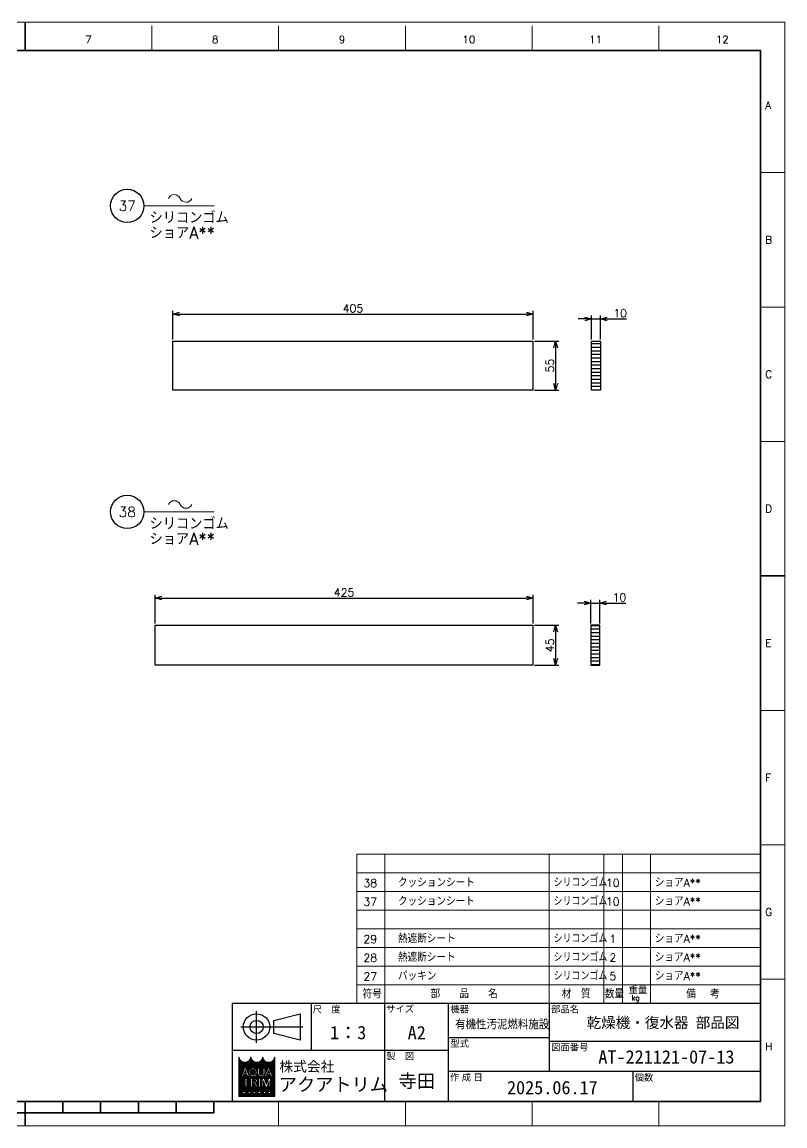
# Model space of a CAD drawing. Header units: millimetres. Extents: x 0 to 1764, y -17 to 1242.
# Drawn here: x 906 to 1764, y 0 to 1242 of the extents above; entities that cross this region are included whole.
import ezdxf
from ezdxf.entities.mleader import LeaderData, LeaderLine
from ezdxf.enums import TextEntityAlignment as Align
from ezdxf.math import Vec2, Vec3

# ---------------------------------------------------------------- set-up
doc = ezdxf.new("R2010")
doc.units = ezdxf.units.MM
doc.header["$LTSCALE"] = 1.2
doc.header["$PDMODE"] = 99
doc.header["$PDSIZE"] = 1
doc.layers.add('08_DIM', color=3, linetype='Continuous', lineweight=13)
doc.layers.add('90_FRAME', color=5, linetype='Continuous', lineweight=35)
doc.layers.add('91_BLANK', color=5, linetype='Continuous', lineweight=0, plot=False)
doc.styles.add('KSS_TXT', font='txt.shx', dxfattribs={"bigfont": 'extfont2.shx'})
doc.styles.add('MS_G', font='MS Gothic.ttf')
doc.styles.get("Standard").update_dxf_attribs({"font": 'txt.shx', "bigfont": 'extfont2.shx'})
doc.styles.add('表題用', font='MS PGothic.ttf')
doc.dimstyles.new('KSS_DIM', dxfattribs={"dimscale": 3, "dimtxt": 3, "dimasz": 2.5, "dimexe": 1.25, "dimexo": 0.625, "dimtad": 1, "dimdsep": 46, "dimtxsty": 'KSS_TXT', "dimblk": 'OPEN30', "dimcen": 0, "dimazin": 2, "dimtfac": 0.75, "dimtmove": 0, "dimatfit": 3, "dimldrblk": 'OPEN30', "dimfxl": 1.25, "dimtolj": 1, "dimarcsym": 0})

# ---------------------------------------------------------------- blocks, each defined once
blk = doc.blocks.new('A$C00BE3D68')
h = blk.add_hatch()
h.set_pattern_fill('_USER', color=3, scale=4, angle=90, pattern_type=0)
h.set_pattern_definition([(90, (-21635.0555, -19974.697), (-4, 2e-16), [])])
h.paths.add_polyline_path([(0, 10), (0, 0), (45, 0), (45, 10)])
at = {"color": 3}
blk.add_lwpolyline([(0, 0), (45, 0), (45, 10), (0, 10)], close=True, dxfattribs=at)
blk = doc.blocks.new('_Open30')
at = {"color": 0, "linetype": 'ByBlock', "lineweight": -2}
for p, q in [((-1, 0.27), (0, 0)), ((0, 0), (-1, -0.27)), ((0, 0), (-1, 0))]:
    blk.add_line(p, q, dxfattribs=at)
blk = doc.blocks.new('*D181')
at = {"layer": '08_DIM', "color": 0, "lineweight": -2, "transparency": 16777216}
for p, q in [((1075.8, 884.5), (1075.8, 917)), ((1083.3, 913.2), (1473.3, 913.2)), ((1480.8, 884.5), (1480.8, 917))]:
    blk.add_line(p, q, dxfattribs=at)
at = {"layer": 'Defpoints', "color": 0, "transparency": 16777216}
for p in [(1480.8, 913.2), (1075.8, 882.7), (1480.8, 882.7)]:
    blk.add_point(p, dxfattribs=at)
at = {"layer": '08_DIM', "color": 0, "lineweight": -2, "transparency": 16777216, "xscale": 7.5, "yscale": 7.5, "zscale": 7.5, "rotation": 180}
blk.add_blockref('_Open30', (1075.8, 913.2), dxfattribs=at)
at = {"layer": '08_DIM', "color": 0, "lineweight": -2, "transparency": 16777216, "xscale": 7.5, "yscale": 7.5, "zscale": 7.5}
blk.add_blockref('_Open30', (1480.8, 913.2), dxfattribs=at)
at = {"layer": '08_DIM', "color": 0, "transparency": 16777216, "insert": (1278.3, 919.6), "char_height": 9, "attachment_point": 5, "style": 'KSS_TXT'}
blk.add_mtext('\\A1;405', dxfattribs=at)
blk = doc.blocks.new('*D182')
at = {"layer": '08_DIM', "color": 0, "lineweight": -2, "transparency": 16777216}
for p, q in [((1482.6, 882.7), (1510, 882.7)), ((1506.2, 875.2), (1506.2, 835.2)), ((1482.6, 827.7), (1510, 827.7))]:
    blk.add_line(p, q, dxfattribs=at)
at = {"layer": 'Defpoints', "color": 0, "transparency": 16777216}
for p in [(1480.8, 882.7), (1480.8, 827.7), (1506.2, 827.7)]:
    blk.add_point(p, dxfattribs=at)
at = {"layer": '08_DIM', "color": 0, "lineweight": -2, "transparency": 16777216, "xscale": 7.5, "yscale": 7.5, "zscale": 7.5}
for p, rotation in [((1506.2, 882.7), 90), ((1506.2, 827.7), 270)]:
    blk.add_blockref('_Open30', p, dxfattribs=dict(at, rotation=rotation))
at = {"layer": '08_DIM', "color": 0, "transparency": 16777216, "insert": (1499.8, 855.2), "char_height": 9, "attachment_point": 5, "rotation": 90, "style": 'KSS_TXT'}
blk.add_mtext('\\A1;55', dxfattribs=at)
blk = doc.blocks.new('*D183')
at = {"layer": '08_DIM', "color": 0, "lineweight": -2, "transparency": 16777216}
for p, q in [((1538.4, 588.1), (1530.9, 588.1)), ((1545.9, 565), (1545.9, 591.9)), ((1545.9, 588.1), (1555.9, 588.1)), ((1555.9, 565), (1555.9, 591.9)), ((1563.4, 588.1), (1585.2, 588.1))]:
    blk.add_line(p, q, dxfattribs=at)
at = {"layer": 'Defpoints', "color": 0, "transparency": 16777216}
for p in [(1555.9, 588.1), (1545.9, 563.1), (1555.9, 563.1)]:
    blk.add_point(p, dxfattribs=at)
at = {"layer": '08_DIM', "color": 0, "lineweight": -2, "transparency": 16777216, "xscale": 7.5, "yscale": 7.5, "zscale": 7.5}
blk.add_blockref('_Open30', (1545.9, 588.1), dxfattribs=at)
at = {"layer": '08_DIM', "color": 0, "lineweight": -2, "transparency": 16777216, "xscale": 7.5, "yscale": 7.5, "zscale": 7.5, "rotation": 180}
blk.add_blockref('_Open30', (1555.9, 588.1), dxfattribs=at)
at = {"layer": '08_DIM', "color": 0, "transparency": 16777216, "insert": (1578, 594.5), "char_height": 9, "attachment_point": 5, "style": 'KSS_TXT'}
blk.add_mtext('\\A1;10', dxfattribs=at)
blk = doc.blocks.new('*D184')
at = {"layer": '08_DIM', "color": 0, "lineweight": -2, "transparency": 16777216}
for p, q in [((1539.1, 907.7), (1531.6, 907.7)), ((1546.6, 884.5), (1546.6, 911.4)), ((1546.6, 907.7), (1556.6, 907.7)), ((1556.6, 884.5), (1556.6, 911.4)), ((1564.1, 907.7), (1585.9, 907.7))]:
    blk.add_line(p, q, dxfattribs=at)
at = {"layer": 'Defpoints', "color": 0, "transparency": 16777216}
for p in [(1556.6, 907.7), (1546.6, 882.7), (1556.6, 882.7)]:
    blk.add_point(p, dxfattribs=at)
at = {"layer": '08_DIM', "color": 0, "lineweight": -2, "transparency": 16777216, "xscale": 7.5, "yscale": 7.5, "zscale": 7.5}
blk.add_blockref('_Open30', (1546.6, 907.7), dxfattribs=at)
at = {"layer": '08_DIM', "color": 0, "lineweight": -2, "transparency": 16777216, "xscale": 7.5, "yscale": 7.5, "zscale": 7.5, "rotation": 180}
blk.add_blockref('_Open30', (1556.6, 907.7), dxfattribs=at)
at = {"layer": '08_DIM', "color": 0, "transparency": 16777216, "insert": (1578.8, 914.1), "char_height": 9, "attachment_point": 5, "style": 'KSS_TXT'}
blk.add_mtext('\\A1;10', dxfattribs=at)
blk = doc.blocks.new('*D185')
at = {"layer": '08_DIM', "color": 0, "lineweight": -2, "transparency": 16777216}
for p, q in [((1055.8, 565), (1055.8, 597.4)), ((1480.8, 565), (1480.8, 597.4)), ((1063.3, 593.7), (1473.3, 593.7))]:
    blk.add_line(p, q, dxfattribs=at)
at = {"layer": 'Defpoints', "color": 0, "transparency": 16777216}
for p in [(1480.8, 593.7), (1055.8, 563.1), (1480.8, 563.1)]:
    blk.add_point(p, dxfattribs=at)
at = {"layer": '08_DIM', "color": 0, "lineweight": -2, "transparency": 16777216, "xscale": 7.5, "yscale": 7.5, "zscale": 7.5, "rotation": 180}
blk.add_blockref('_Open30', (1055.8, 593.7), dxfattribs=at)
at = {"layer": '08_DIM', "color": 0, "lineweight": -2, "transparency": 16777216, "xscale": 7.5, "yscale": 7.5, "zscale": 7.5}
blk.add_blockref('_Open30', (1480.8, 593.7), dxfattribs=at)
at = {"layer": '08_DIM', "color": 0, "transparency": 16777216, "insert": (1268.3, 600), "char_height": 9, "attachment_point": 5, "style": 'KSS_TXT'}
blk.add_mtext('\\A1;425', dxfattribs=at)
blk = doc.blocks.new('*D186')
at = {"layer": '08_DIM', "color": 0, "lineweight": -2, "transparency": 16777216}
for p, q in [((1482.6, 563.1), (1510, 563.1)), ((1506.2, 555.6), (1506.2, 525.6)), ((1482.6, 518.1), (1510, 518.1))]:
    blk.add_line(p, q, dxfattribs=at)
at = {"layer": 'Defpoints', "color": 0, "transparency": 16777216}
for p in [(1480.8, 563.1), (1480.8, 518.1), (1506.2, 518.1)]:
    blk.add_point(p, dxfattribs=at)
at = {"layer": '08_DIM', "color": 0, "lineweight": -2, "transparency": 16777216, "xscale": 7.5, "yscale": 7.5, "zscale": 7.5}
for p, rotation in [((1506.2, 563.1), 90), ((1506.2, 518.1), 270)]:
    blk.add_blockref('_Open30', p, dxfattribs=dict(at, rotation=rotation))
at = {"layer": '08_DIM', "color": 0, "transparency": 16777216, "insert": (1499.8, 540.6), "char_height": 9, "attachment_point": 5, "rotation": 90, "style": 'KSS_TXT'}
blk.add_mtext('\\A1;45', dxfattribs=at)
blk = doc.blocks.new('AM_BALLOON1')
at = {"transparency": 16777216}
blk.add_circle((0, 0), 5, dxfattribs=at)
blk.add_attdef('B_NUMBER', text='', height=3, dxfattribs=at).set_placement((0, 0), align=Align.MIDDLE_CENTER)
blk = doc.blocks.new('_OPEN')
at = {"color": 0, "linetype": 'ByBlock'}
for p, q in [((-1, 0.17), (0, 0)), ((0, 0), (-1, -0.17)), ((0, 0), (-1, 0))]:
    blk.add_line(p, q, dxfattribs=at)
blk = doc.blocks.new('p1ba05')
for centre, start, end in [((-2.95, 0.29), 24.2276, 155.5758), ((0, 1.62), 204.2276, 335.5758)]:
    blk.add_arc(centre, 1.62, start, end)

msp = doc.modelspace()

# ---------------------------------------------------------------- hatches: boundary and pattern name
h = msp.add_hatch()
h.set_pattern_fill('_USER', color=3, scale=4, pattern_type=0)
h.set_pattern_definition([(0, (21.1395, 0), (0, 4), [])])
h.paths.add_polyline_path([(1546.645, 827.667), (1556.645, 827.667), (1556.645, 882.667), (1546.645, 882.667)])
at = {"layer": '90_FRAME', "lineweight": 5}
h = msp.add_hatch(dxfattribs=at)
h.set_pattern_fill('_USER', color=4, scale=0.9, angle=45, pattern_type=0)
h.set_pattern_definition([(45, (-709.2579, -11.2265), (-0.6363961, 0.6363961), [])])
edge = h.paths.add_edge_path()
edge.add_arc((1190.33, 77.307), 0.192, 90, 180)
edge.add_ellipse((1183.606, 77.307), major_axis=(-6.532, 0), ratio=0.88235294, start_angle=360, end_angle=540, ccw=False)
edge.add_arc((1176.882, 77.307), 0.192, 3.187318, 180)
edge.add_ellipse((1170.158, 77.307), major_axis=(-6.532, 0), ratio=0.88235294, start_angle=360, end_angle=540, ccw=False)
edge.add_arc((1163.433, 77.307), 0.192, 3.187318, 180)
edge.add_ellipse((1156.709, 77.307), major_axis=(-6.532, 0), ratio=0.88235294, start_angle=360, end_angle=540, ccw=False)
edge.add_arc((1149.985, 77.307), 0.192, 3.187318, 90)
edge.add_line((1149.985, 77.499), (1149.985, 33.119))
edge.add_line((1149.985, 33.119), (1190.33, 33.119))
edge.add_line((1190.33, 33.119), (1190.33, 77.499))
h.paths.add_polyline_path([(1156.491, 65.047), (1158.084, 65.047), (1161.706, 55.487), (1161.706, 55.441), (1159.981, 55.441), (1159.08, 57.973), (1155.533, 57.973), (1156.053, 59.433), (1158.56, 59.433), (1157.287, 63.007), (1154.593, 55.441), (1152.868, 55.441), (1152.868, 55.487)], flags=16)
edge = h.paths.add_edge_path(flags=16)
edge.add_ellipse((1165.715, 60.82), major_axis=(-4.419, 0), ratio=0.95652174, start_angle=180, end_angle=360, ccw=False)
edge.add_line((1170.134, 60.82), (1170.134, 59.667))
edge.add_ellipse((1165.715, 59.667), major_axis=(-4.419, 0), ratio=0.95652174, start_angle=143.33265, end_angle=180, ccw=False)
edge.add_line((1169.202, 57.071), (1167.964, 58.092))
edge.add_ellipse((1165.715, 59.781), major_axis=(2.818, 0), ratio=0.99503582, start_angle=-36.905754, end_angle=0)
edge.add_line((1168.533, 59.78), (1168.533, 60.707))
edge.add_ellipse((1165.715, 60.707), major_axis=(2.818, 0), ratio=0.99471826, start_angle=360, end_angle=540)
edge.add_line((1162.897, 60.707), (1162.897, 59.78))
edge.add_ellipse((1165.715, 59.781), major_axis=(2.818, 0), ratio=0.99503582, start_angle=-180, end_angle=-65.651022)
edge.add_line((1166.872, 57.224), (1166.087, 57.988))
edge.add_line((1166.087, 57.988), (1166.938, 58.891))
edge.add_line((1166.938, 58.891), (1170.497, 55.959))
edge.add_line((1170.497, 55.959), (1169.385, 54.779))
edge.add_line((1169.385, 54.779), (1168.049, 56.079))
edge.add_ellipse((1165.715, 59.667), major_axis=(-4.419, 0), ratio=0.95652174, start_angle=0, end_angle=123.036902, ccw=False)
edge.add_line((1161.296, 59.667), (1161.296, 60.82))
h.paths.add_polyline_path([(1161.992, 53.52), (1161.992, 52.175), (1159.11, 52.175, 0.41421356), (1158.918, 51.983), (1158.918, 43.914), (1157.189, 43.914), (1157.189, 51.983, 0.41421356), (1156.997, 52.175), (1154.115, 52.175), (1154.115, 53.52)], flags=16)
edge = h.paths.add_edge_path(flags=16)
edge.add_line((1163.087, 53.52), (1167.505, 53.52))
edge.add_ellipse((1167.505, 50.993), major_axis=(-3.101, 0), ratio=0.8148203, start_angle=115.670702, end_angle=270, ccw=False)
edge.add_arc((1167.981, 47.568), 1.256, 22.272952, 58.553113, ccw=False)
edge.add_line((1169.143, 48.044), (1170.799, 43.991))
edge.add_line((1170.799, 43.991), (1170.799, 43.914))
edge.add_line((1170.799, 43.914), (1168.935, 43.914))
edge.add_line((1168.935, 43.914), (1167.473, 47.984))
edge.add_arc((1166.76, 47.697), 0.768, 21.928298, 90)
edge.add_line((1166.76, 48.466), (1164.873, 48.466))
edge.add_line((1164.873, 48.466), (1164.873, 49.811))
edge.add_line((1164.873, 49.811), (1167.736, 49.811))
edge.add_arc((1167.695, 50.993), 1.183, 271.997057, 448.002943)
edge.add_line((1167.736, 52.175), (1164.816, 52.175))
edge.add_line((1164.816, 52.175), (1164.816, 43.914))
edge.add_line((1164.816, 43.914), (1163.087, 43.914))
edge.add_line((1163.087, 43.914), (1163.087, 53.52))
h.paths.add_polyline_path([(1171.022, 65.047), (1172.751, 65.047), (1172.751, 59.667, 0.17503056), (1173.514, 57.466, 0.25714961), (1176.599, 57.466, 0.17503056), (1177.362, 59.667), (1177.362, 65.047), (1179.091, 65.047), (1179.091, 59.32, -0.37939124), (1175.345, 55.441), (1174.768, 55.441, -0.37939124), (1171.022, 59.32)], flags=16)
h.paths.add_polyline_path([(1172.256, 53.52), (1174.369, 53.52), (1174.369, 52.175, 0.41421356), (1174.177, 51.983), (1174.177, 45.451, 0.41421356), (1174.369, 45.259), (1174.369, 43.914), (1172.256, 43.914), (1172.256, 45.259, 0.41421356), (1172.448, 45.451), (1172.448, 51.983, 0.41421356), (1172.256, 52.175)], flags=16)
h.paths.add_polyline_path([(1176.1, 53.52), (1178.609, 53.52), (1180.903, 46.543), (1183.197, 53.52), (1185.708, 53.52), (1185.708, 43.914), (1183.978, 43.914), (1183.978, 50.638), (1181.768, 43.914), (1180.038, 43.914), (1177.827, 50.638), (1177.829, 43.914), (1176.1, 43.914)], flags=16)
h.paths.add_polyline_path([(1182.616, 65.047), (1184.209, 65.047), (1187.831, 55.487), (1187.831, 55.441), (1186.106, 55.441), (1185.205, 57.973), (1181.658, 57.973), (1182.178, 59.433), (1184.685, 59.433), (1183.412, 63.007), (1180.718, 55.441), (1178.994, 55.441), (1178.994, 55.487)], flags=16)
h.paths.add_polyline_path([(1154.596, 38.883), (1156.901, 38.883), (1156.901, 36.577), (1154.596, 36.577)], flags=16)
h.paths.add_polyline_path([(1160.36, 38.883), (1162.665, 38.883), (1162.665, 36.577), (1160.36, 36.577)], flags=16)
h.paths.add_polyline_path([(1166.123, 38.883), (1168.429, 38.883), (1168.429, 36.577), (1166.123, 36.577)], flags=16)
h.paths.add_polyline_path([(1171.887, 38.883), (1174.192, 38.883), (1174.192, 36.577), (1171.887, 36.577)], flags=16)
h.paths.add_polyline_path([(1177.65, 38.883), (1179.956, 38.883), (1179.956, 36.577), (1177.65, 36.577)], flags=16)
h.paths.add_polyline_path([(1183.414, 38.883), (1185.719, 38.883), (1185.719, 36.577), (1183.414, 36.577)], flags=16)

# ---------------------------------------------------------------- linework, layer by layer
at = {"color": 3}
for points in [[(1480.768, 882.667), (1480.768, 827.667), (1075.768, 827.667), (1075.768, 882.667)], [(1546.645, 882.667), (1556.645, 882.667), (1556.645, 827.667), (1546.645, 827.667)], [(1480.768, 563.125), (1480.768, 518.125), (1055.768, 518.125), (1055.768, 563.125)]]:
    msp.add_lwpolyline(points, close=True, dxfattribs=at)
at = {"layer": '08_DIM'}
for p, q in [((1043.249, 1034.835), (1122.359, 1034.835)), ((1043.249, 690.587), (1122.359, 690.587))]:
    msp.add_line(p, q, dxfattribs=at)
at = {"layer": '90_FRAME'}
for p, q in [((909.6, 1241.619), (909.6, 1209.75)), ((1764.068, 618.618), (1736.459, 618.618)), ((909.6, 0), (909.6, 27.485)), ((952.076, 14.743), (952.076, 27.485)), ((994.551, 14.743), (994.551, 27.485)), ((1037.026, 14.743), (1037.026, 27.485)), ((1079.501, 14.743), (1079.501, 27.485)), ((1121.977, 14.743), (1121.977, 27.485)), ((697.224, 14.743), (1121.977, 14.743))]:
    msp.add_line(p, q, dxfattribs=at)
at = {"layer": '90_FRAME', "color": 4, "lineweight": 13}
for p, q in [((1052.169, 1209.75), (1052.169, 1237.359)), ((1194.737, 1209.75), (1194.737, 1237.359)), ((1337.305, 1209.75), (1337.305, 1237.359)), ((1479.873, 1209.75), (1479.873, 1237.359)), ((1622.441, 1209.75), (1622.441, 1237.359)), ((1764.068, 1072.29), (1736.459, 1072.29)), ((1764.068, 921.066), (1736.459, 921.066)), ((1764.068, 769.842), (1736.459, 769.842)), ((1764.068, 467.394), (1736.459, 467.394)), ((1764.068, 316.17), (1736.459, 316.17)), ((1282.795, 305.8), (1282.795, 137.8)), ((1282.795, 305.8), (1736.459, 305.8)), ((1314.295, 305.8), (1314.295, 137.8)), ((1499.066, 305.8), (1499.066, 137.8)), ((1560.398, 305.8), (1560.398, 137.8)), ((1581.398, 305.8), (1581.398, 137.8)), ((1612.898, 305.8), (1612.898, 137.8)), ((1282.795, 284.8), (1736.459, 284.8)), ((1282.795, 263.8), (1736.459, 263.8)), ((1282.795, 263.8), (1736.459, 263.8)), ((1282.795, 242.8), (1736.459, 242.8)), ((1282.795, 221.8), (1736.459, 221.8)), ((1282.795, 200.8), (1736.459, 200.8)), ((1282.795, 179.8), (1736.459, 179.8)), ((1764.068, 164.946), (1736.459, 164.946)), ((1282.795, 158.8), (1736.459, 158.8)), ((1194.737, 0), (1194.737, 27.485)), ((1337.305, 0), (1337.305, 27.485)), ((1479.873, 0), (1479.873, 27.485)), ((1622.441, 0), (1622.441, 27.485))]:
    msp.add_line(p, q, dxfattribs=at)
at = {"layer": '90_FRAME', "color": 0, "lineweight": 25}
for p, q in [((1231.559, 84.764), (1231.559, 137.8)), ((1314.295, 27.485), (1314.295, 137.8)), ((1385.78, 27.485), (1385.78, 137.8)), ((1499.066, 137.8), (1499.066, 61.428)), ((1169.931, 93.462), (1169.931, 129.102)), ((1152.111, 111.282), (1221.906, 111.282)), ((1385.78, 99.614), (1499.066, 99.614)), ((1499.066, 95.371), (1736.459, 95.371)), ((1385.78, 84.764), (1142.459, 84.764)), ((1385.78, 61.428), (1736.459, 61.428)), ((1593.187, 61.428), (1593.187, 27.485))]:
    msp.add_line(p, q, dxfattribs=at)
at = {"layer": '90_FRAME', "color": 4, "lineweight": 5}
for p, q in [((1149.985, 33.119), (1149.985, 77.499)), ((1190.33, 77.499), (1190.33, 33.119)), ((1152.868, 55.487), (1156.491, 65.047)), ((1154.593, 55.441), (1157.287, 63.007)), ((1156.491, 65.047), (1158.084, 65.047)), ((1158.56, 59.433), (1157.287, 63.007)), ((1161.706, 55.487), (1158.084, 65.047)), ((1171.022, 59.32), (1171.022, 65.047)), ((1172.751, 65.047), (1171.022, 65.047)), ((1172.751, 59.667), (1172.751, 65.047)), ((1177.362, 59.667), (1177.362, 65.047)), ((1177.362, 65.047), (1179.091, 65.047)), ((1178.994, 55.487), (1182.616, 65.047)), ((1179.091, 59.32), (1179.091, 65.047)), ((1180.718, 55.441), (1183.412, 63.007)), ((1182.616, 65.047), (1184.209, 65.047)), ((1184.685, 59.433), (1183.412, 63.007)), ((1187.831, 55.487), (1184.209, 65.047)), ((1152.868, 55.441), (1152.868, 55.487)), ((1152.868, 55.487), (1152.868, 55.487)), ((1152.868, 55.441), (1152.868, 55.487)), ((1152.868, 55.441), (1154.593, 55.441)), ((1154.115, 53.52), (1161.992, 53.52)), ((1154.115, 53.52), (1154.115, 52.175)), ((1154.115, 52.175), (1156.997, 52.175)), ((1155.533, 57.973), (1156.053, 59.433)), ((1155.533, 57.973), (1159.08, 57.973)), ((1156.053, 59.433), (1158.56, 59.433)), ((1157.189, 43.914), (1157.189, 51.983)), ((1158.918, 43.914), (1158.918, 51.983)), ((1159.981, 55.441), (1159.08, 57.973)), ((1159.11, 52.175), (1161.992, 52.175)), ((1161.706, 55.441), (1159.981, 55.441)), ((1161.296, 60.82), (1161.296, 59.667)), ((1161.706, 55.441), (1161.706, 55.487)), ((1161.992, 53.52), (1161.992, 52.175)), ((1162.897, 60.707), (1162.897, 59.785)), ((1163.087, 53.52), (1163.087, 43.914)), ((1163.087, 53.52), (1167.505, 53.52)), ((1164.816, 43.914), (1164.816, 52.175)), ((1164.816, 52.175), (1167.736, 52.175)), ((1164.873, 48.466), (1164.873, 49.811)), ((1164.873, 49.811), (1167.736, 49.811)), ((1166.087, 57.988), (1166.938, 58.891)), ((1166.087, 57.988), (1166.872, 57.224)), ((1166.938, 58.891), (1170.497, 55.959)), ((1167.964, 58.092), (1169.202, 57.071)), ((1168.049, 56.079), (1169.385, 54.779)), ((1168.533, 60.707), (1168.533, 59.785)), ((1169.385, 54.779), (1170.497, 55.959)), ((1170.134, 60.82), (1170.134, 59.667)), ((1172.256, 53.52), (1174.369, 53.52)), ((1172.256, 53.52), (1172.256, 52.175)), ((1172.448, 45.451), (1172.448, 51.983)), ((1174.177, 45.451), (1174.177, 51.983)), ((1174.369, 53.52), (1174.369, 52.175)), ((1175.345, 55.441), (1174.768, 55.441)), ((1176.1, 53.52), (1176.1, 43.914)), ((1176.1, 53.52), (1178.609, 53.52)), ((1177.829, 43.914), (1177.827, 50.638)), ((1180.038, 43.914), (1177.827, 50.638)), ((1180.903, 46.543), (1178.609, 53.52)), ((1178.994, 55.441), (1178.994, 55.487)), ((1178.994, 55.487), (1178.994, 55.487)), ((1178.994, 55.441), (1178.994, 55.487)), ((1178.994, 55.441), (1180.718, 55.441)), ((1180.903, 46.543), (1183.197, 53.52)), ((1181.658, 57.973), (1182.178, 59.433)), ((1181.658, 57.973), (1185.205, 57.973)), ((1181.768, 43.914), (1183.978, 50.638)), ((1182.178, 59.433), (1184.685, 59.433)), ((1185.708, 53.52), (1183.197, 53.52)), ((1183.978, 50.638), (1183.978, 43.914)), ((1186.106, 55.441), (1185.205, 57.973)), ((1185.708, 43.914), (1185.708, 53.52)), ((1187.831, 55.441), (1186.106, 55.441)), ((1187.831, 55.441), (1187.831, 55.487)), ((1154.596, 38.883), (1156.901, 38.883)), ((1154.596, 38.883), (1154.596, 36.577)), ((1156.901, 38.883), (1156.901, 36.577)), ((1157.189, 43.914), (1158.918, 43.914)), ((1160.36, 38.883), (1162.665, 38.883)), ((1160.36, 38.883), (1160.36, 36.577)), ((1162.665, 38.883), (1162.665, 36.577)), ((1163.087, 43.914), (1164.816, 43.914)), ((1164.873, 48.466), (1166.76, 48.466)), ((1166.123, 38.883), (1168.429, 38.883)), ((1166.123, 38.883), (1166.123, 36.577)), ((1167.473, 47.984), (1168.935, 43.914)), ((1168.429, 38.883), (1168.429, 36.577)), ((1168.935, 43.914), (1170.799, 43.914)), ((1169.143, 48.044), (1170.799, 43.991)), ((1170.799, 43.991), (1170.799, 43.914)), ((1171.887, 38.883), (1174.192, 38.883)), ((1171.887, 38.883), (1171.887, 36.577)), ((1172.256, 43.914), (1172.256, 45.259)), ((1172.256, 43.914), (1174.369, 43.914)), ((1174.192, 38.883), (1174.192, 36.577)), ((1174.369, 43.914), (1174.369, 45.259)), ((1176.1, 43.914), (1177.829, 43.914)), ((1177.65, 38.883), (1179.956, 38.883)), ((1177.65, 38.883), (1177.65, 36.577)), ((1179.956, 38.883), (1179.956, 36.577)), ((1180.038, 43.914), (1181.768, 43.914)), ((1185.719, 38.883), (1183.414, 38.883)), ((1183.414, 38.883), (1183.414, 36.577)), ((1183.978, 43.914), (1185.708, 43.914)), ((1185.719, 38.883), (1185.719, 36.577)), ((1190.33, 33.119), (1149.985, 33.119)), ((1156.901, 36.577), (1154.596, 36.577)), ((1162.665, 36.577), (1160.36, 36.577)), ((1168.429, 36.577), (1166.123, 36.577)), ((1174.192, 36.577), (1171.887, 36.577)), ((1179.956, 36.577), (1177.65, 36.577)), ((1183.414, 36.577), (1185.719, 36.577))]:
    msp.add_line(p, q, dxfattribs=at)
at = {"layer": '90_FRAME'}
msp.add_lwpolyline([(82.742, 27.485), (1736.459, 27.485), (1736.459, 1209.75), (82.742, 1209.75)], close=True, dxfattribs=at)
at = {"layer": '90_FRAME', "color": 0, "lineweight": 25}
msp.add_lwpolyline([(1142.459, 27.485), (1736.459, 27.485), (1736.459, 137.8), (1142.459, 137.8)], close=True, dxfattribs=at)
msp.add_lwpolyline([(1189.236, 118.707), (1218.936, 126.132), (1218.936, 96.432), (1189.236, 103.857), (1189.236, 118.707)], dxfattribs=at)
for radius in [14.85, 7.425]:
    msp.add_circle((1169.931, 111.282), radius, dxfattribs=at)
at = {"layer": '90_FRAME', "color": 4, "lineweight": 5}
for centre, radius, start, end in [((1149.985, 77.307), 0.192, 0, 90), ((1163.433, 77.307), 0.192, 0, 180), ((1163.433, 77.307), 0.192, 0, 90), ((1176.882, 77.307), 0.192, 0, 180), ((1190.33, 77.307), 0.192, 90, 180), ((1156.997, 51.983), 0.192, 0, 90), ((1159.11, 51.983), 0.192, 90, 180), ((1167.695, 50.993), 1.183, 271.997057, 88.002943), ((1175.083, 59.494), 4.065, 182.450031, 265.555257), ((1172.256, 51.983), 0.192, 0, 90), ((1176.181, 59.623), 3.43, 179.252794, 218.964572), ((1175.056, 60.267), 3.198, 241.157728, 298.842272), ((1174.369, 51.983), 0.192, 90, 180), ((1175.029, 59.494), 4.065, 274.444743, 357.549969), ((1173.932, 59.623), 3.43, 321.035428, 0.747206), ((1166.76, 47.697), 0.768, 21.928298, 90), ((1167.981, 47.568), 1.256, 22.272952, 58.553113), ((1172.256, 45.451), 0.192, 270, 0), ((1174.369, 45.451), 0.192, 180, 270)]:
    msp.add_arc(centre, radius, start, end, dxfattribs=at)
for centre, major_axis, ratio, start_param, end_param in [((1156.709, 77.307), (-6.532, 0), 0.88235294, 6.28318531, 9.42477796), ((1170.158, 77.307), (-6.532, 0), 0.88235294, 6.28318531, 9.42477796), ((1183.606, 77.307), (-6.532, 0), 0.88235294, 6.28318531, 9.42477796), ((1165.715, 60.82), (-4.419, 0), 0.95652174, 3.14159265, 6.28318531), ((1165.715, 60.707), (2.818, 0), 0.99471826, 6.28318531, 9.42477796), ((1167.505, 50.993), (-3.101, 0), 0.8148203, 1.94406945, 4.71238898)]:
    msp.add_ellipse(centre, major_axis=major_axis, ratio=ratio, start_param=start_param, end_param=end_param, dxfattribs=at)
at = {"layer": '90_FRAME', "color": 4, "lineweight": 5, "extrusion": (0, 0, -1)}
for centre, major_axis, ratio, start_param, end_param in [((1165.715, 59.667), (-4.419, 0), 0.95652174, 4.15591475, 6.28318531), ((1165.715, 59.781), (2.818, 0), 0.99503582, 7.43087802, 9.42477796), ((1165.715, 59.781), (2.818, 0), 0.99503582, 6.28318531, 6.92970349), ((1165.715, 59.667), (-4.419, 0), 0.95652174, 3.14159265, 3.80298072)]:
    msp.add_ellipse(centre, major_axis=major_axis, ratio=ratio, start_param=start_param, end_param=end_param, dxfattribs=at)
at = {"layer": '91_BLANK'}
msp.add_lwpolyline([(0, 0), (1764.068, 0), (1764.068, 1241.619), (0, 1241.619)], close=True, dxfattribs=at)

# ---------------------------------------------------------------- block references
at = {"rotation": 270}
msp.add_blockref('A$C00BE3D68', (1545.904, 563.125), dxfattribs=at)
at = {"layer": '08_DIM', "xscale": 4.5, "yscale": 4.5, "zscale": 4.5}
for p in [(1090.6, 1038.938), (1090.6, 694.69)]:
    msp.add_blockref('p1ba05', p, dxfattribs=at)

# ---------------------------------------------------------------- texts
at = {"layer": '08_DIM', "style": 'KSS_TXT'}
for s, p in [('シリコンゴム', (1049.585, 1015.02)), ('ショアA**', (1049.585, 997.821)), ('シリコンゴム', (1049.585, 670.772)), ('ショアA**', (1049.585, 653.573))]:
    msp.add_text(s, height=13.5, dxfattribs=at).set_placement(p)
at = {"layer": '90_FRAME', "color": 0, "lineweight": 13, "style": 'KSS_TXT'}
for s, p in [('7', (980.884, 1215.249)), ('8', (1123.453, 1215.249)), ('9', (1266.021, 1215.249)), ('10', (1408.589, 1215.249)), ('11', (1551.157, 1215.249)), ('12', (1693.725, 1215.249))]:
    msp.add_text(s, height=8.52, dxfattribs=at).set_placement(p, align=Align.BOTTOM_CENTER)
for s, p in [('A', (1741.947, 1147.902)), ('B', (1741.947, 996.678)), ('C', (1741.947, 845.454)), ('D', (1741.947, 694.23)), ('E', (1741.947, 543.006)), ('F', (1741.947, 391.782)), ('G', (1741.947, 240.558)), ('H', (1741.947, 89.334))]:
    msp.add_text(s, height=8.52, dxfattribs=at).set_placement(p, align=Align.MIDDLE_LEFT)
at = {"layer": '90_FRAME', "color": 3, "lineweight": 13}
for s, p in [('38', (1297.772, 273.167)), ('10', (1570.491, 273.318)), ('37', (1297.772, 252.167)), ('10', (1570.491, 252.318)), ('29', (1297.772, 210.167)), ('1', (1570.491, 210.318)), ('28', (1297.772, 189.167)), ('2', (1570.491, 189.318)), ('27', (1297.772, 168.167)), ('5', (1570.491, 168.318))]:
    msp.add_text(s, height=9, dxfattribs=at).set_placement(p, align=Align.MIDDLE_CENTER)
for s, height, p in [('クッションシート', 9, (1328.925, 268.898)), ('ショアA**', 9, (1617.733, 269.018)), ('クッションシート', 9, (1328.925, 247.898)), ('ショアA**', 9, (1617.733, 248.018)), ('熱遮断シート', 9, (1328.925, 205.898)), ('ショアA**', 9, (1617.733, 206.018)), ('熱遮断シート', 9, (1328.925, 184.898)), ('ショアA**', 9, (1617.733, 185.018)), ('パッキン', 9, (1328.925, 163.898)), ('ショアA**', 9, (1617.733, 164.018)), ('符号', 9, (1289.209, 143.519)), ('部\u3000\u3000品\u3000\u3000名', 9, (1365.505, 143.846)), ('材\u3000質', 9, (1513.071, 143.738)), ('数量', 9, (1561.501, 143.67)), ('重量', 7.5, (1588.258, 148.578)), ('備  考', 9, (1653.04, 143.519)), ('kg', 6, (1591.573, 141.24))]:
    msp.add_text(s, height=height, dxfattribs=at).set_placement(p)
at = {"layer": '90_FRAME', "color": 3, "lineweight": 13, "width": 0.8}
for p in [(1503.9, 269.018), (1503.9, 248.018), (1503.9, 206.018), (1503.9, 185.018), (1503.9, 164.018)]:
    msp.add_text('シリコンゴム', height=9, dxfattribs=at).set_placement(p)
at = {"layer": '90_FRAME', "color": 0, "style": '表題用'}
for s, p in [('サイズ', (1315.64, 131.716)), ('尺\u3000度', (1232.904, 131.157)), ('機器', (1387.819, 131.281)), ('部品名', (1501.105, 131.281)), ('型式', (1387.819, 92.72)), ('図面番号', (1501.105, 88.477)), ('製\u3000図', (1315.64, 78.681)), ('作 成 日', (1387.301, 54.624)), ('個数', (1594.969, 54.417))]:
    msp.add_text(s, height=7.5, dxfattribs=at).set_placement(p, align=Align.MIDDLE_LEFT)
at = {"layer": '90_FRAME', "color": 0, "style": 'MS_G'}
msp.add_text('A2', height=15, dxfattribs=at).set_placement((1350.037, 104.918), align=Align.MIDDLE)
at = {"layer": '90_FRAME', "color": 0, "style": 'MS_G', "width": 0.9}
msp.add_text('有機性汚泥燃料施設', height=9.6, dxfattribs=at).set_placement((1393.103, 109.737))
at = {"layer": '90_FRAME', "color": 0, "style": 'MS_G'}
msp.add_text('乾燥機・復水器 部品図', height=12, dxfattribs=at).set_placement((1626.988, 110.167), align=Align.CENTER)
for s, p in [('AT-221121-07-13', (1554.25, 70.159)), ('2025.06.17', (1451.534, 35.633))]:
    msp.add_text(s, height=15, dxfattribs=at).set_placement(p)
at = {"layer": '90_FRAME', "color": 4, "style": 'MS_G'}
msp.add_text('株式会社', height=11.3412, dxfattribs=at).set_placement((1226.509, 66.858), align=Align.MIDDLE_CENTER)
msp.add_text('アクアトリム', height=15, dxfattribs=at).set_placement((1194.945, 39.159))
at = {"layer": '90_FRAME', "color": 0, "style": 'MS_G'}
for tag, p in [('1：3', (1272.927, 104.918)), ('寺田', (1350.037, 50.821))]:
    msp.add_attdef(tag, text='', height=15, dxfattribs=at).set_placement(p, align=Align.MIDDLE)

# ---------------------------------------------------------------- dimensions: what is measured, and where the dimension line sits
at = {"layer": '08_DIM'}
for base, p1, p2, picture, middle in [((1480.768, 913.201), (1075.768, 882.667), (1480.768, 882.667), '*D181', (1278.268, 919.576)), ((1556.645, 907.675), (1546.645, 882.667), (1556.645, 882.667), '*D184', (1578.77, 914.05)), ((1480.768, 593.658), (1055.768, 563.125), (1480.768, 563.125), '*D185', (1268.268, 600.033)), ((1555.904, 588.133), (1545.904, 563.125), (1555.904, 563.125), '*D183', (1578.029, 594.508))]:
    dim = msp.add_linear_dim(base=base, p1=p1, p2=p2, dimstyle='KSS_DIM', override={"dimarcsym": 1}, dxfattribs=at)
    dim.commit()
    dim.dimension.update_dxf_attribs({"geometry": picture, "text_midpoint": middle})
for base, p1, p2, picture, middle in [((1506.213, 827.667), (1480.768, 882.667), (1480.768, 827.667), '*D182', (1499.838, 855.167)), ((1506.213, 518.125), (1480.768, 563.125), (1480.768, 518.125), '*D186', (1499.838, 540.625))]:
    dim = msp.add_linear_dim(base=base, p1=p1, p2=p2, angle=90, dimstyle='KSS_DIM', override={"dimarcsym": 1}, dxfattribs=at)
    dim.commit()
    dim.dimension.update_dxf_attribs({"geometry": picture, "text_midpoint": middle})

# ---------------------------------------------------------------- leaders
ml = msp.add_multileader_block('Standard', dxfattribs=at)
ml.set_content('AM_BALLOON1', color=256, scale=3.75)
ml.set_attribute('B_NUMBER', '37', width=0)
ml.set_leader_properties(color=256, linetype='ByLayer', lineweight=-1)
ml.set_arrow_properties(name='OPEN')
ml.build(insert=Vec2(0, 0))
ml.multileader.update_dxf_attribs({"leader_type": 0, "has_dogleg": 0, "text_right_attachment_type": 6, "dogleg_length": 0, "arrow_head_size": 7.5, "scale": 2.5, "block_connection_type": 1})
ctx = ml.context
ctx.base_point, ctx.scale, ctx.char_height, ctx.arrow_head_size, ctx.landing_gap_size, ctx.plane_origin = Vec3(1024.477, 1034.85), 2.5, 15, 7.5, 7.5, Vec3(1024.477, 1034.85)
ctx.right_attachment, ctx.attachment_type = 6, 1
ctx.block.insert = Vec3(1024.477, 1034.85)
ml = msp.add_multileader_block('Standard', dxfattribs=at)
ml.set_content('AM_BALLOON1', color=256, scale=3.75)
ml.set_attribute('B_NUMBER', '38', width=0)
ml.set_leader_properties(color=256, linetype='ByLayer', lineweight=-1)
ml.set_arrow_properties(name='OPEN')
ml.build(insert=Vec2(0, 0))
ml.multileader.update_dxf_attribs({"leader_type": 0, "has_dogleg": 0, "text_right_attachment_type": 6, "dogleg_length": 0, "arrow_head_size": 7.5, "scale": 2.5, "block_connection_type": 1})
ctx = ml.context
ctx.base_point, ctx.scale, ctx.char_height, ctx.arrow_head_size, ctx.landing_gap_size, ctx.plane_origin = Vec3(1024.477, 690.602), 2.5, 15, 7.5, 7.5, Vec3(1024.477, 690.602)
ctx.right_attachment, ctx.attachment_type = 6, 1
ctx.block.insert = Vec3(1024.477, 690.602)

doc.saveas('drawing.dxf')
